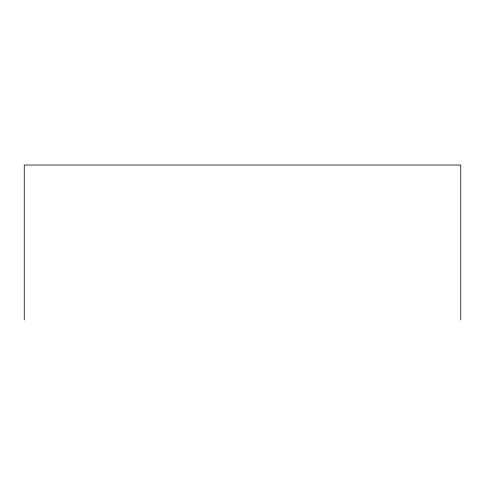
<?xml version="1.0" encoding="UTF-8"?>
<svg xmlns="http://www.w3.org/2000/svg" width="485" height="485" viewBox="0 0 485 485"><rect width="100%" height="100%" fill="white"/><g stroke="black" fill="none" stroke-linecap="round" stroke-linejoin="round"><path stroke-width="0.73" d="M460.75 319.967L460.75 165.033L24.25 165.033L24.25 319.967"/></g></svg>
